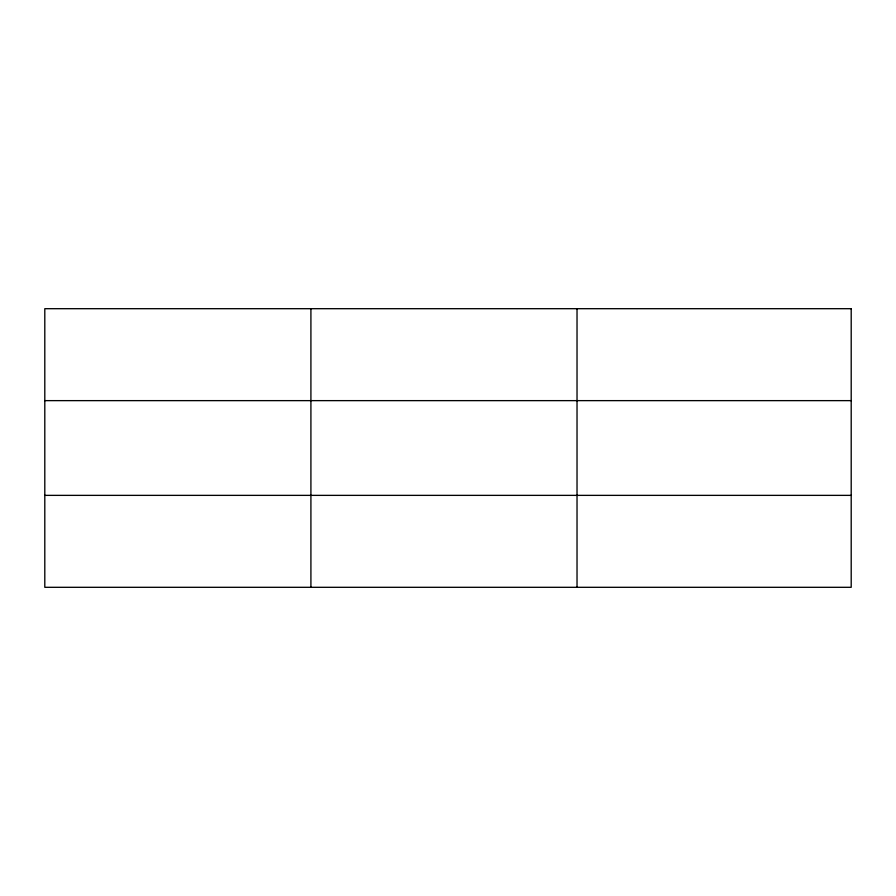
<?xml version="1.0" encoding="UTF-8"?>
<svg xmlns="http://www.w3.org/2000/svg" width="896" height="896" viewBox="0 0 896 896"><rect width="100%" height="100%" fill="white"/><g stroke="black" fill="none" stroke-linecap="round" stroke-linejoin="round"><path stroke-width="1.34" d="M310.912 308.694L310.912 587.306M577.024 308.694L577.024 587.306M44.8 400.635L851.2 400.635M44.8 495.365L851.2 495.365M851.2 308.694L851.2 587.306L44.8 587.306L44.8 308.694L851.2 308.694"/></g></svg>
